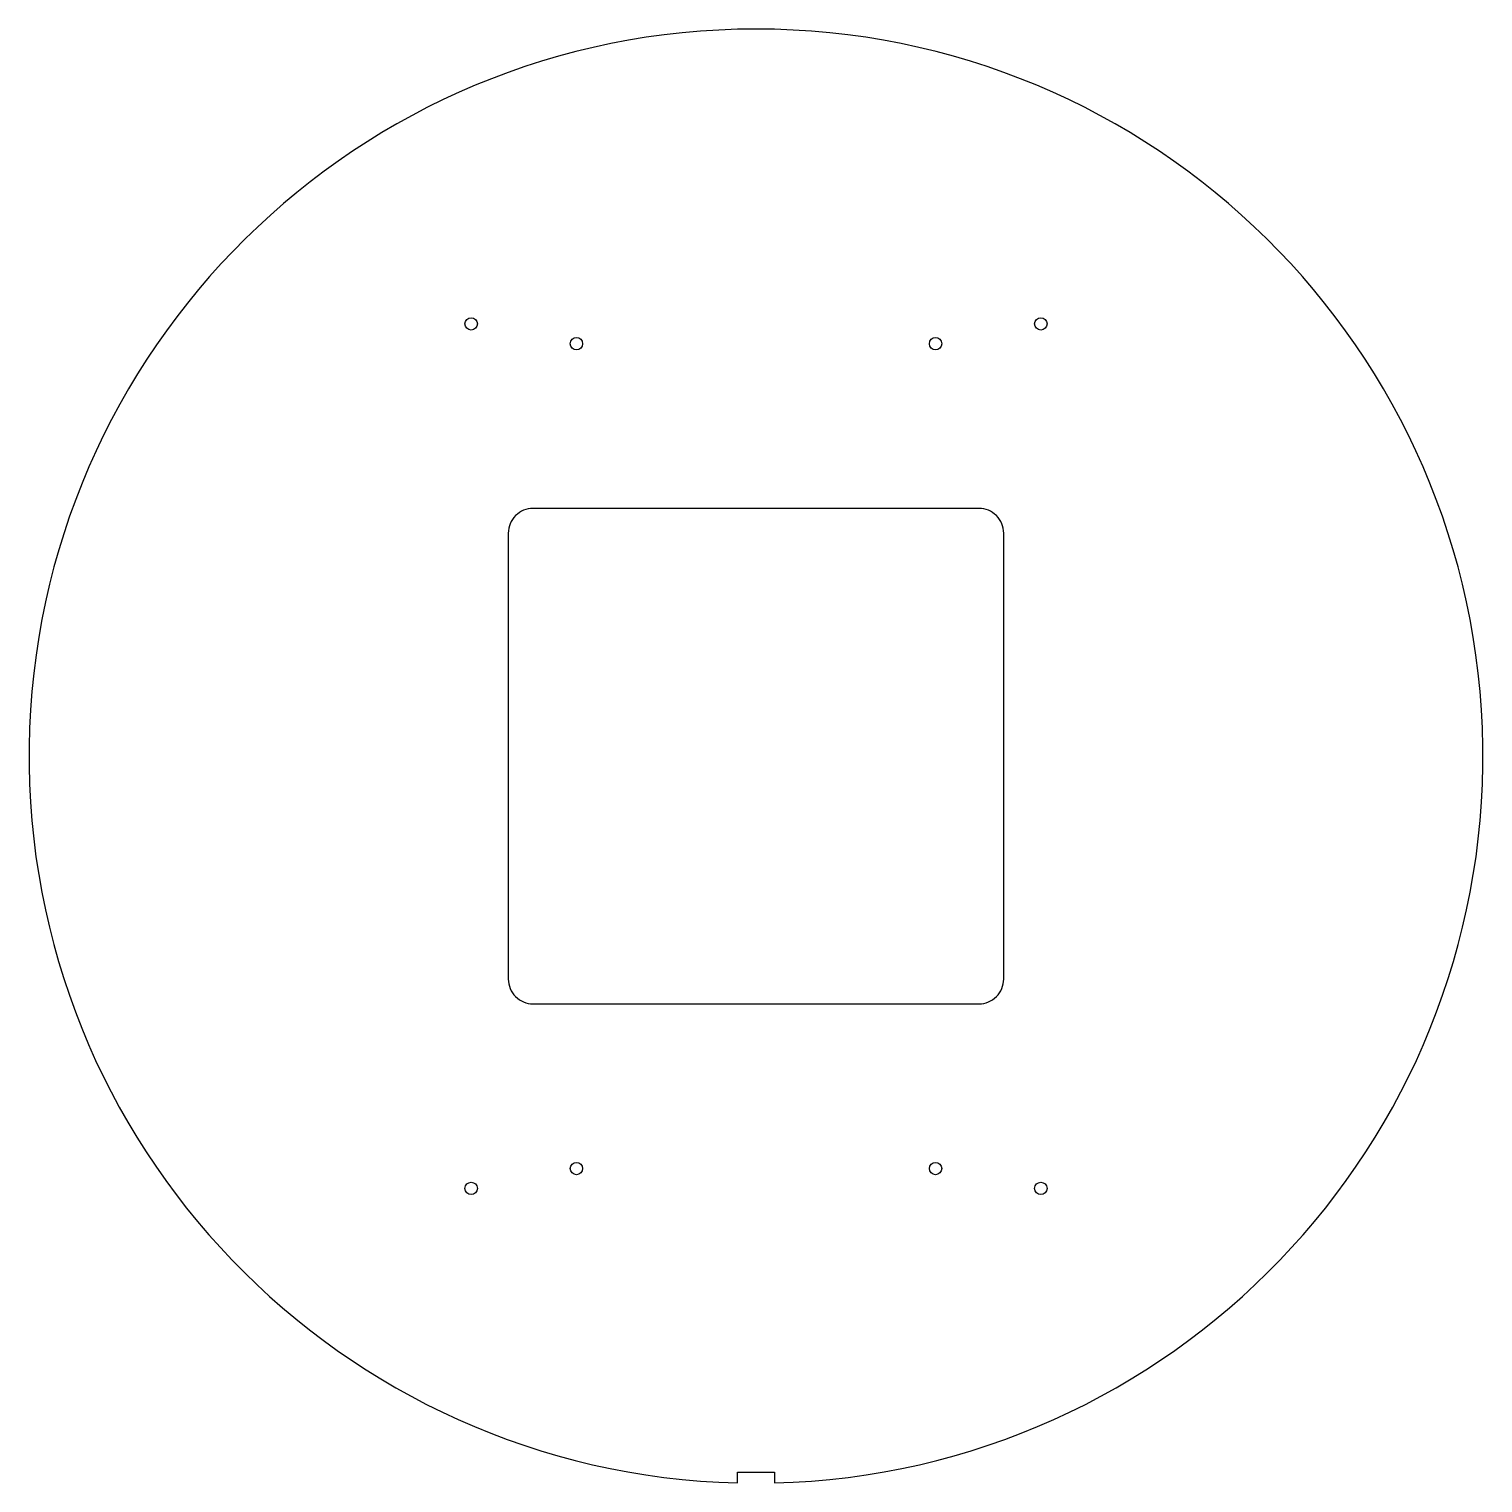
# Model space of a CAD drawing. Extents: x -293 to 293, y -293 to 293.
import ezdxf

# ---------------------------------------------------------------- set-up
doc = ezdxf.new("R2010")
doc.units = 0

msp = doc.modelspace()

# ---------------------------------------------------------------- linework, layer by layer
at = {"layer": '1'}
for points in [[(7.5, -289), (7.5, -293.4, 78.253888), (-7.5, -293.4), (-7.5, -289)], [(100, 90, 0.414214), (90, 100), (-90, 100, 0.414214), (-100, 90), (-100, -90, 0.414214), (-90, -100), (90, -100, 0.414214), (100, -90)]]:
    msp.add_lwpolyline(points, format="xyb", close=True, dxfattribs=at)
for centre in [(-115, 174.5), (115, 174.5), (-72.5, 166.5), (72.5, 166.5), (-72.5, -166.5), (72.5, -166.5), (-115, -174.5), (115, -174.5)]:
    msp.add_circle(centre, 2.5, dxfattribs=at)

doc.saveas('drawing.dxf')
